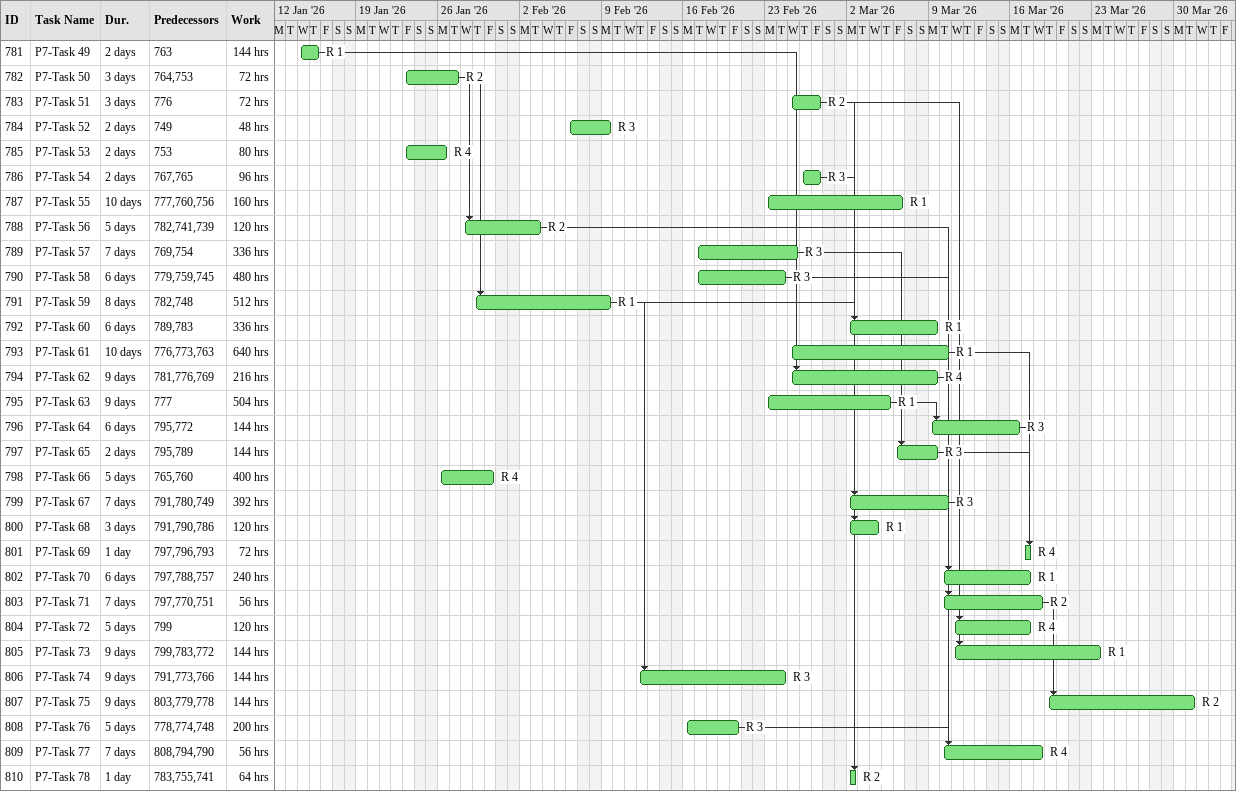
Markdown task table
| ID | Task | Duration | Start | Finish | Predecessors | Resources | Work (h) |
|---|---|---|---|---|---|---|---|
| 781 | P7-Task 49 | 2d | 2026-01-14 | 2026-01-15 | 763 | R 1 | 144 |
| 782 | P7-Task 50 | 3d | 2026-01-23 | 2026-01-27 | 764, 753 | R 2 | 72 |
| 783 | P7-Task 51 | 3d | 2026-02-25 | 2026-02-27 | 776 | R 2 | 72 |
| 784 | P7-Task 52 | 2d | 2026-02-06 | 2026-02-09 | 749 | R 3 | 48 |
| 785 | P7-Task 53 | 2d | 2026-01-23 | 2026-01-26 | 753 | R 4 | 80 |
| 786 | P7-Task 54 | 2d | 2026-02-26 | 2026-02-27 | 767, 765 | R 3 | 96 |
| 787 | P7-Task 55 | 10d | 2026-02-23 | 2026-03-06 | 777, 760, 756 | R 1 | 160 |
| 788 | P7-Task 56 | 5d | 2026-01-28 | 2026-02-03 | 782, 741, 739 | R 2 | 120 |
| 789 | P7-Task 57 | 7d | 2026-02-17 | 2026-02-25 | 769, 754 | R 3 | 336 |
| 790 | P7-Task 58 | 6d | 2026-02-17 | 2026-02-24 | 779, 759, 745 | R 3 | 480 |
| 791 | P7-Task 59 | 8d | 2026-01-29 | 2026-02-09 | 782, 748 | R 1 | 512 |
| 792 | P7-Task 60 | 6d | 2026-03-02 | 2026-03-09 | 789, 783 | R 1 | 336 |
| 793 | P7-Task 61 | 10d | 2026-02-25 | 2026-03-10 | 776, 773, 763 | R 1 | 640 |
| 794 | P7-Task 62 | 9d | 2026-02-25 | 2026-03-09 | 781, 776, 769 | R 4 | 216 |
| 795 | P7-Task 63 | 9d | 2026-02-23 | 2026-03-05 | 777 | R 1 | 504 |
| 796 | P7-Task 64 | 6d | 2026-03-09 | 2026-03-16 | 795, 772 | R 3 | 144 |
| 797 | P7-Task 65 | 2d | 2026-03-06 | 2026-03-09 | 795, 789 | R 3 | 144 |
| 798 | P7-Task 66 | 5d | 2026-01-26 | 2026-01-30 | 765, 760 | R 4 | 400 |
| 799 | P7-Task 67 | 7d | 2026-03-02 | 2026-03-10 | 791, 780, 749 | R 3 | 392 |
| 800 | P7-Task 68 | 3d | 2026-03-02 | 2026-03-04 | 791, 790, 786 | R 1 | 120 |
| 801 | P7-Task 69 | 1d | 2026-03-17 | 2026-03-17 | 797, 796, 793 | R 4 | 72 |
| 802 | P7-Task 70 | 6d | 2026-03-10 | 2026-03-17 | 797, 788, 757 | R 1 | 240 |
| 803 | P7-Task 71 | 7d | 2026-03-10 | 2026-03-18 | 797, 770, 751 | R 2 | 56 |
| 804 | P7-Task 72 | 5d | 2026-03-11 | 2026-03-17 | 799 | R 4 | 120 |
| 805 | P7-Task 73 | 9d | 2026-03-11 | 2026-03-23 | 799, 783, 772 | R 1 | 144 |
| 806 | P7-Task 74 | 9d | 2026-02-12 | 2026-02-24 | 791, 773, 766 | R 3 | 144 |
| 807 | P7-Task 75 | 9d | 2026-03-19 | 2026-03-31 | 803, 779, 778 | R 2 | 144 |
| 808 | P7-Task 76 | 5d | 2026-02-16 | 2026-02-20 | 778, 774, 748 | R 3 | 200 |
| 809 | P7-Task 77 | 7d | 2026-03-10 | 2026-03-18 | 808, 794, 790 | R 4 | 56 |
| 810 | P7-Task 78 | 1d | 2026-03-02 | 2026-03-02 | 783, 755, 741 | R 2 | 64 |
